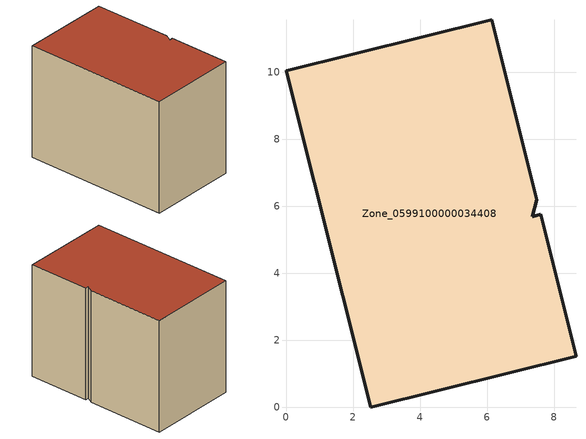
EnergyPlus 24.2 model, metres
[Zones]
Zone_0599100000034408
 floor ground (C_G): 7.48,6.2 7.35,5.7 7.59,5.76 8.65,1.53 2.52,0 0,10.04 6.14,11.57 z0
 wall outside (C_F): 2.52,0 8.65,1.53 7.59,5.76 7.35,5.7 7.48,6.2 6.14,11.57 0,10.04 2.52,0 z0:8.02
 roof outside (C_R): 7.35,5.7 7.48,6.2 6.14,11.57 0,10.04 2.52,0 8.65,1.53 7.59,5.76 z8.02
[BUILDING]
Pand.0599100000034408: North Axis=0; Terrain=City; Loads Convergence Tolerance Value=0.04; Temperature Convergence Tolerance Value=0.4; Solar Distribution=FullExterior; Maximum Number of Warmup Days=25; Minimum Number of Warmup Days=1
[Site:Location]
Rotterdam.The.Hague.AP_ZH_NLD Design_Conditions: Latitude=51.96; Longitude=4.45; Time Zone=1; Elevation=-4.5
[SITE:GROUNDTEMPERATURE:BUILDINGSURFACE]
18, 18, 18, 18, 18, 18, 18, 18, 18, 18, 18, 18
[MATERIAL] Thermal Absorptance=0.9; Solar Absorptance=0.7; Visible Absorptance=0.7
Name | Roughness | Thickness | Conductivity | Density | Specific Heat
G.TC.1965-1974 | MediumSmooth | 0.15 | 0.882353 | 540 | 1210
F.TC.1965-1974 | Rough | 0.3 | 0.697674 | 1920 | 840
R.TC.1965-1974 | MediumRough | 0.2 | 0.232558 | 1500 | 1000
[CONSTRUCTION]
C_G: G.TC.1965-1974
C_F: F.TC.1965-1974
C_R: R.TC.1965-1974
[ZONE]
Zone_0599100000034408: Type=1; Multiplier=1; Ceiling Height=Autocalculate; Volume=Autocalculate; Floor Area=autocalculate; Part of Total Floor Area=Yes
[ZONEINFILTRATION:DESIGNFLOWRATE]
Infil_Zone_0599100000034408: Zone or ZoneList or Space or SpaceList=Zone_0599100000034408; Schedule=AlwaysOn; Design Flow Rate Calculation Method=Flow/Area; Flow Rate per Floor Area=0.003; Constant Term Coefficient=1; Temperature Term Coefficient=0; Velocity Term Coefficient=0; Velocity Squared Term Coefficient=0
[HVACTEMPLATE:ZONE:IDEALLOADSAIRSYSTEM]
Zone_0599100000034408: Maximum Heating Supply Air Temperature=50; Minimum Cooling Supply Air Temperature=13; Maximum Heating Supply Air Humidity Ratio=0.0156; Minimum Cooling Supply Air Humidity Ratio=0.0077; Heating Limit=NoLimit; Cooling Limit=NoLimit; Dehumidification Control Type=ConstantSensibleHeatRatio; Cooling Sensible Heat Ratio=0.7; Dehumidification Setpoint=60; Humidification Control Type=None; Humidification Setpoint=30; Outdoor Air Method=None; Outdoor Air Flow Rate per Person=0.00944; Outdoor Air Flow Rate per Zone Floor Area=0; Outdoor Air Flow Rate per Zone=0; Demand Controlled Ventilation Type=None; Outdoor Air Economizer Type=NoEconomizer; Heat Recovery Type=None; Sensible Heat Recovery Effectiveness=0.7; Latent Heat Recovery Effectiveness=0.65
[ZONECONTROL:THERMOSTAT]
ThermostatControl_Zone_0599100000034408: Zone or ZoneList=Zone_0599100000034408; Control Type Schedule=DualSetpointControlType; Control 1=Thermostat_Zone_0599100000034408; Temperature Difference Between Cutout And Setpoint=0
[THERMOSTATSETPOINT:DUALSETPOINT]
Thermostat_Zone_0599100000034408: Heating Setpoint Temperature Schedule=HeatingSetpoint_Zone_0599100000034408; Cooling Setpoint Temperature Schedule=CoolingSetpoint_Zone_0599100000034408
[SCHEDULE:COMPACT]
HeatingSetpoint_Zone_0599100000034408: Through: 12/31, For: AllDays, Until: 24:00, 21
CoolingSetpoint_Zone_0599100000034408: Through: 12/31, For: AllDays, Until: 24:00, 24
DualSetpointControlType: Through: 12/31, For: AllDays, Until: 24:00, 4
AlwaysOn: Through: 12/31, For: AllDays, Until: 24:00, 1
